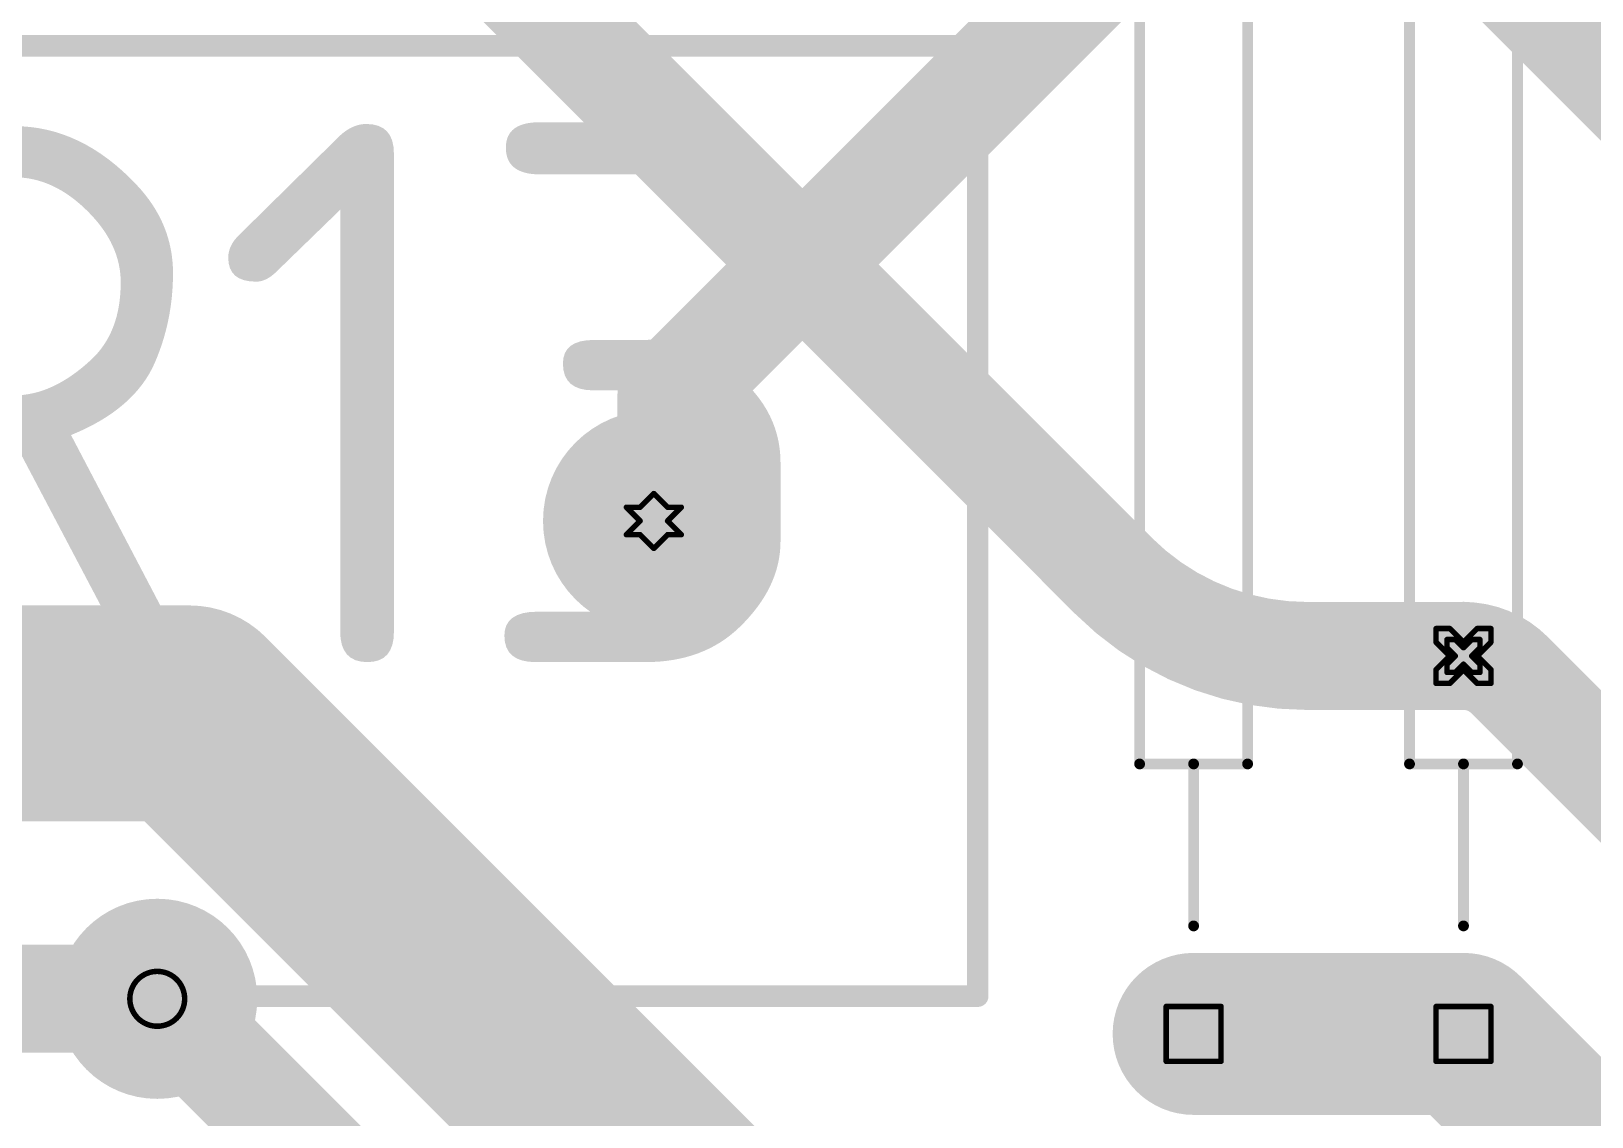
# Model space of a CAD drawing. Header units: millimetres. Extents: x 3219 to 51106, y -14166 to 2063.
# Drawn here: x 5696.96 to 5711.42, y 1876.09 to 1886.14 of the extents above; entities that cross this region are included whole.
import ezdxf

# ---------------------------------------------------------------- set-up
doc = ezdxf.new("R2010")
doc.units = ezdxf.units.MM
doc.layers.get('0').update_dxf_attribs({"lineweight": 53})
for name, color, linetype in [('Bottom Layer', 5, 'Continuous'), ('Bottom Solder', 6, 'Continuous'), ('Drill Drawing', 1, 'Continuous'), ('Mechanical 1', 6, 'Continuous'), ('Multi-Layer', 9, 'Continuous'), ('Top Layer', 1, 'Continuous'), ('Top Overlay', 2, 'Continuous'), ('Top Solder', 216, 'Continuous')]:
    doc.layers.add(name, color=color, linetype=linetype)
doc.styles.add('GOST type B', font='GOST_B.TTF', dxfattribs={"height": 3.5})

# ---------------------------------------------------------------- blocks, each defined once
blk = doc.blocks.new('_73_17__20_34')
at = {"layer": 'Bottom Layer'}
h = blk.add_hatch(color=5, dxfattribs=at)
edge = h.paths.add_edge_path()
edge.add_arc((0, 0), 0.5999987999999999, 0, 360)
h = blk.add_hatch(color=5, dxfattribs=at)
edge = h.paths.add_edge_path()
edge.add_arc((20.00000318, -5.08e-06), 0.5999987999999999, 0, 360)
at = {"layer": 'Bottom Solder'}
h = blk.add_hatch(color=6, dxfattribs=at)
edge = h.paths.add_edge_path()
edge.add_arc((0, 0), 0.7015988, 0, 360)
h = blk.add_hatch(color=6, dxfattribs=at)
edge = h.paths.add_edge_path()
edge.add_arc((20.00000318, -5.08e-06), 0.7015988, 0, 360)
at = {"layer": 'Multi-Layer'}
h = blk.add_hatch(color=9, dxfattribs=at)
edge = h.paths.add_edge_path()
edge.add_arc((0, 0), 0.5999987999999999, 0, 360)
h = blk.add_hatch(color=9, dxfattribs=at)
edge = h.paths.add_edge_path()
edge.add_arc((20.00000318, -5.08e-06), 0.5999987999999999, 0, 360)
at = {"layer": 'Top Layer'}
h = blk.add_hatch(color=1, dxfattribs=at)
edge = h.paths.add_edge_path()
edge.add_arc((0, 0), 0.5999987999999999, 0, 360)
h = blk.add_hatch(color=1, dxfattribs=at)
edge = h.paths.add_edge_path()
edge.add_arc((20.00000318, -5.08e-06), 0.5999987999999999, 0, 360)
at = {"layer": 'Top Solder'}
h = blk.add_hatch(color=216, dxfattribs=at)
edge = h.paths.add_edge_path()
edge.add_arc((0, 0), 0.7015988, 0, 360)
h = blk.add_hatch(color=216, dxfattribs=at)
edge = h.paths.add_edge_path()
edge.add_arc((20.00000318, -5.08e-06), 0.7015988, 0, 360)
at = {"layer": 'Top Overlay'}
for points in [[(2.50000516, 0.4999939199999999, 0.0999998, 0.0999998, 0), (17.5000031, 0.49999646, 0.0999998, 0.0999998, 0)], [(2.5000077, -0.50000408, 0.0999998, 0.0999998, 0), (2.50000516, 0.4999939199999999, 0.0999998, 0.0999998, 0)], [(17.5000031, -0.50000154, 0.0999998, 0.0999998, 0), (17.5000031, 0.49999646, 0.0999998, 0.0999998, 0)], [(2.50000262, -5.08e-06, 0.0999998, 0.0999998, 0), (1.00000054, -2.54e-06, 0.0999998, 0.0999998, 0)], [(19.00000518, -2.54e-06, 0.0999998, 0.0999998, 0), (17.5000031, -2.54e-06, 0.0999998, 0.0999998, 0)], [(2.5000077, -0.50000408, 0.0999998, 0.0999998, 0), (17.5000031, -0.50000154, 0.0999998, 0.0999998, 0)]]:
    blk.add_lwpolyline(points, format="xyseb", dxfattribs=at)
for points in [[(2.47500648, 0.4999939199999999, 0.0499999, 0.0499999, 1), (2.52500384, 0.4999939199999999, 0.0499999, 0.0499999, 1)], [(2.47500648, 0.4999939199999999, 0.0499999, 0.0499999, 1), (2.52500384, 0.4999939199999999, 0.0499999, 0.0499999, 1)], [(17.47500442, 0.49999646, 0.0499999, 0.0499999, 1), (17.52500178, 0.49999646, 0.0499999, 0.0499999, 1)], [(17.47500442, 0.49999646, 0.0499999, 0.0499999, 1), (17.52500178, 0.49999646, 0.0499999, 0.0499999, 1)], [(0.97500186, -2.54e-06, 0.0499999, 0.0499999, 1), (1.02499922, -2.54e-06, 0.0499999, 0.0499999, 1)], [(2.47500394, -5.08e-06, 0.0499999, 0.0499999, 1), (2.5250013, -5.08e-06, 0.0499999, 0.0499999, 1)], [(17.47500442, -2.54e-06, 0.0499999, 0.0499999, 1), (17.52500178, -2.54e-06, 0.0499999, 0.0499999, 1)], [(18.9750065, -2.54e-06, 0.0499999, 0.0499999, 1), (19.02500386, -2.54e-06, 0.0499999, 0.0499999, 1)], [(2.47500902, -0.50000408, 0.0499999, 0.0499999, 1), (2.52500638, -0.50000408, 0.0499999, 0.0499999, 1)], [(2.47500902, -0.50000408, 0.0499999, 0.0499999, 1), (2.52500638, -0.50000408, 0.0499999, 0.0499999, 1)], [(17.47500442, -0.50000154, 0.0499999, 0.0499999, 1), (17.52500178, -0.50000154, 0.0499999, 0.0499999, 1)], [(17.47500442, -0.50000154, 0.0499999, 0.0499999, 1), (17.52500178, -0.50000154, 0.0499999, 0.0499999, 1)]]:
    blk.add_lwpolyline(points, format="xyseb", close=True, dxfattribs=at)
blk = doc.blocks.new('_73_17__20_35')
at = {"layer": 'Bottom Layer'}
h = blk.add_hatch(color=5, dxfattribs=at)
edge = h.paths.add_edge_path()
edge.add_arc((0, 0), 0.5999987999999999, 0, 360)
h = blk.add_hatch(color=5, dxfattribs=at)
edge = h.paths.add_edge_path()
edge.add_arc((20.00000064, 2.54e-06), 0.5999987999999999, 0, 360)
at = {"layer": 'Bottom Solder'}
h = blk.add_hatch(color=6, dxfattribs=at)
edge = h.paths.add_edge_path()
edge.add_arc((0, 0), 0.7015988, 0, 360)
h = blk.add_hatch(color=6, dxfattribs=at)
edge = h.paths.add_edge_path()
edge.add_arc((20.00000064, 2.54e-06), 0.7015988, 0, 360)
at = {"layer": 'Multi-Layer'}
h = blk.add_hatch(color=9, dxfattribs=at)
edge = h.paths.add_edge_path()
edge.add_arc((0, 0), 0.5999987999999999, 0, 360)
h = blk.add_hatch(color=9, dxfattribs=at)
edge = h.paths.add_edge_path()
edge.add_arc((20.00000064, 2.54e-06), 0.5999987999999999, 0, 360)
at = {"layer": 'Top Layer'}
h = blk.add_hatch(color=1, dxfattribs=at)
edge = h.paths.add_edge_path()
edge.add_arc((0, 0), 0.5999987999999999, 0, 360)
h = blk.add_hatch(color=1, dxfattribs=at)
edge = h.paths.add_edge_path()
edge.add_arc((20.00000064, 2.54e-06), 0.5999987999999999, 0, 360)
at = {"layer": 'Top Solder'}
h = blk.add_hatch(color=216, dxfattribs=at)
edge = h.paths.add_edge_path()
edge.add_arc((0, 0), 0.7015988, 0, 360)
h = blk.add_hatch(color=216, dxfattribs=at)
edge = h.paths.add_edge_path()
edge.add_arc((20.00000064, 2.54e-06), 0.7015988, 0, 360)
at = {"layer": 'Top Overlay'}
for points in [[(2.50000008, 0.4999939199999999, 0.0999998, 0.0999998, 0), (17.49999802, 0.499999, 0.0999998, 0.0999998, 0)], [(2.50000008, -0.50000154, 0.0999998, 0.0999998, 0), (2.50000008, 0.4999939199999999, 0.0999998, 0.0999998, 0)], [(17.50000056, -0.499999, 0.0999998, 0.0999998, 0), (17.49999802, 0.499999, 0.0999998, 0.0999998, 0)], [(2.50000008, 0, 0.0999998, 0.0999998, 0), (1.00000054, 0, 0.0999998, 0.0999998, 0)], [(17.50000056, 0, 0.0999998, 0.0999998, 0), (19.00000264, 2.54e-06, 0.0999998, 0.0999998, 0)], [(2.50000008, -0.50000154, 0.0999998, 0.0999998, 0), (17.50000056, -0.499999, 0.0999998, 0.0999998, 0)]]:
    blk.add_lwpolyline(points, format="xyseb", dxfattribs=at)
for points in [[(2.4750014, 0.4999939199999999, 0.0499999, 0.0499999, 1), (2.52499876, 0.4999939199999999, 0.0499999, 0.0499999, 1)], [(2.4750014, 0.4999939199999999, 0.0499999, 0.0499999, 1), (2.52499876, 0.4999939199999999, 0.0499999, 0.0499999, 1)], [(17.47499934, 0.499999, 0.0499999, 0.0499999, 1), (17.5249967, 0.499999, 0.0499999, 0.0499999, 1)], [(17.47499934, 0.499999, 0.0499999, 0.0499999, 1), (17.5249967, 0.499999, 0.0499999, 0.0499999, 1)], [(0.97500186, 0, 0.0499999, 0.0499999, 1), (1.02499922, 0, 0.0499999, 0.0499999, 1)], [(2.4750014, 0, 0.0499999, 0.0499999, 1), (2.52499876, 0, 0.0499999, 0.0499999, 1)], [(17.47500188, 0, 0.0499999, 0.0499999, 1), (17.52499924, 0, 0.0499999, 0.0499999, 1)], [(18.97500396, 2.54e-06, 0.0499999, 0.0499999, 1), (19.02500132, 2.54e-06, 0.0499999, 0.0499999, 1)], [(2.4750014, -0.50000154, 0.0499999, 0.0499999, 1), (2.52499876, -0.50000154, 0.0499999, 0.0499999, 1)], [(2.4750014, -0.50000154, 0.0499999, 0.0499999, 1), (2.52499876, -0.50000154, 0.0499999, 0.0499999, 1)], [(17.47500188, -0.499999, 0.0499999, 0.0499999, 1), (17.52499924, -0.499999, 0.0499999, 0.0499999, 1)], [(17.47500188, -0.499999, 0.0499999, 0.0499999, 1), (17.52499924, -0.499999, 0.0499999, 0.0499999, 1)]]:
    blk.add_lwpolyline(points, format="xyseb", close=True, dxfattribs=at)
blk = doc.blocks.new('_2_33_2_2PIN_66')
at = {"layer": 'Bottom Layer'}
h = blk.add_hatch(color=5, dxfattribs=at)
edge = h.paths.add_edge_path()
edge.add_arc((10.00000032, 0), 0.9249994199999999, 0, 360)
at = {"layer": 'Bottom Solder'}
h = blk.add_hatch(color=6, dxfattribs=at)
edge = h.paths.add_edge_path()
edge.add_arc((10.00000032, 0), 1.02659942, 0, 360)
at = {"layer": 'Multi-Layer'}
h = blk.add_hatch(color=9, dxfattribs=at)
edge = h.paths.add_edge_path()
edge.add_arc((10.00000032, 0), 0.9249994199999999, 0, 360)
at = {"layer": 'Top Layer'}
h = blk.add_hatch(color=1, dxfattribs=at)
edge = h.paths.add_edge_path()
edge.add_arc((10.00000032, 0), 0.9249994199999999, 0, 360)
at = {"layer": 'Top Solder'}
h = blk.add_hatch(color=216, dxfattribs=at)
edge = h.paths.add_edge_path()
edge.add_arc((10.00000032, 0), 1.02659942, 0, 360)
at = {"layer": 'Mechanical 1'}
for points in [[(-4.700000759999999, 4.40017408, 0.1999996, 0.1999996, 0), (12.9999994, 4.40017408, 0.1999996, 0.1999996, 0)], [(12.9999994, -4.39999882, 0.1999996, 0.1999996, 0), (12.9999994, 4.40017408, 0.1999996, 0.1999996, 0)], [(-4.700000759999999, -4.39999882, 0.1999996, 0.1999996, 0), (12.9999994, -4.39999882, 0.1999996, 0.1999996, 0)]]:
    blk.add_lwpolyline(points, format="xyseb", dxfattribs=at)
for points in [[(12.9499995, 4.40017408, 0.0999998, 0.0999998, 1), (13.0499993, 4.40017408, 0.0999998, 0.0999998, 1)], [(12.9499995, 4.40017408, 0.0999998, 0.0999998, 1), (13.0499993, 4.40017408, 0.0999998, 0.0999998, 1)], [(12.9499995, -4.39999882, 0.0999998, 0.0999998, 1), (13.0499993, -4.39999882, 0.0999998, 0.0999998, 1)], [(12.9499995, -4.39999882, 0.0999998, 0.0999998, 1), (13.0499993, -4.39999882, 0.0999998, 0.0999998, 1)]]:
    blk.add_lwpolyline(points, format="xyseb", close=True, dxfattribs=at)
at = {"layer": 'Top Overlay'}
for points in [[(-4.700000759999999, 4.40017408, 0.1999996, 0.1999996, 0), (12.9999994, 4.40017408, 0.1999996, 0.1999996, 0)], [(12.9999994, -4.39984896, 0.1999996, 0.1999996, 0), (12.9999994, 4.40017408, 0.1999996, 0.1999996, 0)], [(-4.700000759999999, -4.39984896, 0.1999996, 0.1999996, 0), (12.9999994, -4.39984896, 0.1999996, 0.1999996, 0)]]:
    blk.add_lwpolyline(points, format="xyseb", dxfattribs=at)
for points in [[(12.9499995, 4.40017408, 0.0999998, 0.0999998, 1), (13.0499993, 4.40017408, 0.0999998, 0.0999998, 1)], [(12.9499995, 4.40017408, 0.0999998, 0.0999998, 1), (13.0499993, 4.40017408, 0.0999998, 0.0999998, 1)], [(12.9499995, -4.39984896, 0.0999998, 0.0999998, 1), (13.0499993, -4.39984896, 0.0999998, 0.0999998, 1)], [(12.9499995, -4.39984896, 0.0999998, 0.0999998, 1), (13.0499993, -4.39984896, 0.0999998, 0.0999998, 1)]]:
    blk.add_lwpolyline(points, format="xyseb", close=True, dxfattribs=at)

msp = doc.modelspace()

# ---------------------------------------------------------------- hatches: boundary and pattern name
at = {"layer": 'Bottom Layer'}
h = msp.add_hatch(color=5, dxfattribs=at)
edge = h.paths.add_edge_path()
edge.add_arc((5710.228539825326, 1880.358104309654), 0.3999992, 0, 360)
h = msp.add_hatch(color=5, dxfattribs=at)
edge = h.paths.add_edge_path()
edge.add_arc((5698.128538625326, 1877.183104309654), 0.8249996199999998, 0, 360)
at = {"layer": 'Bottom Solder'}
h = msp.add_hatch(color=6, dxfattribs=at)
edge = h.paths.add_edge_path()
edge.add_arc((5710.228539825326, 1880.358104309654), 0.5015992, 0, 360)
h = msp.add_hatch(color=6, dxfattribs=at)
edge = h.paths.add_edge_path()
edge.add_arc((5698.128538625326, 1877.183104309654), 0.92659962, 0, 360)
at = {"layer": 'Multi-Layer'}
h = msp.add_hatch(color=9, dxfattribs=at)
edge = h.paths.add_edge_path()
edge.add_arc((5698.128538625326, 1877.183104309654), 0.8249996199999998, 0, 360)
at = {"layer": 'Top Layer'}
h = msp.add_hatch(color=1, dxfattribs=at)
edge = h.paths.add_edge_path()
edge.add_arc((5710.228539825326, 1880.358104309654), 0.3999992, 0, 360)
h = msp.add_hatch(color=1, dxfattribs=at)
edge = h.paths.add_edge_path()
edge.add_arc((5698.128538625326, 1877.183104309654), 0.8249996199999998, 0, 360)
at = {"layer": 'Top Solder'}
h = msp.add_hatch(color=216, dxfattribs=at)
edge = h.paths.add_edge_path()
edge.add_arc((5710.228539825326, 1880.358104309654), 0.5015992, 0, 360)
h = msp.add_hatch(color=216, dxfattribs=at)
edge = h.paths.add_edge_path()
edge.add_arc((5698.128538625326, 1877.183104309654), 0.92659962, 0, 360)

# ---------------------------------------------------------------- linework, layer by layer
at = {"layer": 'Bottom Layer'}
for points in [[(5706.722476225324, 1890.614156949654, 1.00000054, 1.00000054, 0), (5714.978535405324, 1882.358097769654, 1.00000054, 1.00000054, 0)], [(5699.222486145325, 1888.864157909654, 1.00000054, 1.00000054, 0), (5706.984591525325, 1881.102052529654, 1.00000054, 1.00000054, 0)], [(5708.780643305327, 1880.358104309654, 1.00000054, 1.00000054, -0.198912367379658), (5706.984591525325, 1881.102052529654, 1.00000054, 1.00000054, 0)], [(5708.780643305327, 1880.358104309654, 1.00000054, 1.00000054, 0), (5710.228539825326, 1880.358104309654, 1.00000054, 1.00000054, 0)], [(5694.510468645323, 1879.826174969654, 2.00000108, 2.00000108, 0), (5698.425604325326, 1879.826174969654, 2.00000108, 2.00000108, 0)], [(5698.425604325326, 1879.826174969654, 2.00000108, 2.00000108, 0), (5711.478539865326, 1866.773239429654, 2.00000108, 2.00000108, 0)], [(5690.468419325323, 1877.183104309654, 1.00000054, 1.00000054, 0), (5698.128538625326, 1877.183104309654, 1.00000054, 1.00000054, 0)], [(5698.128538625326, 1877.183104309654, 1.00000054, 1.00000054, 0), (5701.596159325323, 1873.715483609654, 1.00000054, 1.00000054, 0)], [(5707.728537205327, 1876.858103689654, 1.49999954, 1.49999954, 0), (5710.228537285326, 1876.858103689654, 1.49999954, 1.49999954, 0)], [(5710.228537285326, 1876.858103689654, 1.49999954, 1.49999954, 0), (5710.228539825326, 1876.858106229654, 1.49999954, 1.49999954, 0)], [(5710.228539825326, 1876.858106229654, 1.49999954, 1.49999954, 0), (5717.728537525323, 1869.358108529654, 1.49999954, 1.49999954, 0)]]:
    msp.add_lwpolyline(points, format="xyseb", dxfattribs=at)
for points in [[(5706.734592025325, 1881.102052529654, 0.499999, 0.499999, 1), (5707.234591025324, 1881.102052529654, 0.499999, 0.499999, 1)], [(5706.734592025325, 1881.102052529654, 0.499999, 0.499999, 1), (5707.234591025324, 1881.102052529654, 0.499999, 0.499999, 1)], [(5708.530643805323, 1880.358104309654, 0.499999, 0.499999, 1), (5709.030642805326, 1880.358104309654, 0.499999, 0.499999, 1)], [(5708.530643805323, 1880.358104309654, 0.499999, 0.499999, 1), (5709.030642805326, 1880.358104309654, 0.499999, 0.499999, 1)], [(5709.978540325326, 1880.358104309654, 0.499999, 0.499999, 1), (5710.478539325326, 1880.358104309654, 0.499999, 0.499999, 1)], [(5697.925605325323, 1879.826174969654, 1.00000054, 1.00000054, 1), (5698.925603325326, 1879.826174969654, 1.00000054, 1.00000054, 1)], [(5697.925605325323, 1879.826174969654, 1.00000054, 1.00000054, 1), (5698.925603325326, 1879.826174969654, 1.00000054, 1.00000054, 1)], [(5697.878539125326, 1877.183104309654, 0.499999, 0.499999, 1), (5698.378538125326, 1877.183104309654, 0.499999, 0.499999, 1)], [(5697.878539125326, 1877.183104309654, 0.499999, 0.499999, 1), (5698.378538125326, 1877.183104309654, 0.499999, 0.499999, 1)], [(5707.353536685325, 1876.858103689654, 0.7499985, 0.7499985, 1), (5708.103537725325, 1876.858103689654, 0.7499985, 0.7499985, 1)], [(5709.853536765324, 1876.858103689654, 0.7499985, 0.7499985, 1), (5710.603537805324, 1876.858103689654, 0.7499985, 0.7499985, 1)], [(5709.853536765324, 1876.858103689654, 0.7499985, 0.7499985, 1), (5710.603537805324, 1876.858103689654, 0.7499985, 0.7499985, 1)], [(5709.853539305324, 1876.858106229654, 0.7499985, 0.7499985, 1), (5710.603540345324, 1876.858106229654, 0.7499985, 0.7499985, 1)], [(5709.853539305324, 1876.858106229654, 0.7499985, 0.7499985, 1), (5710.603540345324, 1876.858106229654, 0.7499985, 0.7499985, 1)]]:
    msp.add_lwpolyline(points, format="xyseb", close=True, dxfattribs=at)
at = {"layer": 'Drill Drawing'}
for points in [[(5702.601539585325, 1881.735104349654, 0.0508, 0.0508, 0), (5702.728539585325, 1881.862104349654, 0.0508, 0.0508, 0)], [(5702.728539585325, 1881.862104349654, 0.0508, 0.0508, 0), (5702.855539585325, 1881.735104349654, 0.0508, 0.0508, 0)], [(5702.474539585324, 1881.735104349654, 0.0508, 0.0508, 0), (5702.601539585325, 1881.608104349654, 0.0508, 0.0508, 0)], [(5702.474539585324, 1881.735104349654, 0.0508, 0.0508, 0), (5702.601539585325, 1881.735104349654, 0.0508, 0.0508, 0)], [(5702.855539585325, 1881.735104349654, 0.0508, 0.0508, 0), (5702.982539585326, 1881.735104349654, 0.0508, 0.0508, 0)], [(5702.855539585325, 1881.608104349654, 0.0508, 0.0508, 0), (5702.982539585326, 1881.735104349654, 0.0508, 0.0508, 0)], [(5702.474539585324, 1881.481104349654, 0.0508, 0.0508, 0), (5702.601539585325, 1881.608104349654, 0.0508, 0.0508, 0)], [(5702.855539585325, 1881.608104349654, 0.0508, 0.0508, 0), (5702.982539585326, 1881.481104349654, 0.0508, 0.0508, 0)], [(5702.474539585324, 1881.481104349654, 0.0508, 0.0508, 0), (5702.601539585325, 1881.481104349654, 0.0508, 0.0508, 0)], [(5702.601539585325, 1881.481104349654, 0.0508, 0.0508, 0), (5702.728539585325, 1881.354104349654, 0.0508, 0.0508, 0)], [(5702.728539585325, 1881.354104349654, 0.0508, 0.0508, 0), (5702.855539585325, 1881.481104349654, 0.0508, 0.0508, 0)], [(5702.855539585325, 1881.481104349654, 0.0508, 0.0508, 0), (5702.982539585326, 1881.481104349654, 0.0508, 0.0508, 0)], [(5709.974539825325, 1880.485104309654, 0.0508, 0.0508, 0), (5709.974539825325, 1880.612104309654, 0.0508, 0.0508, 0)], [(5709.974539825325, 1880.612104309654, 0.0508, 0.0508, 0), (5710.101539825326, 1880.612104309654, 0.0508, 0.0508, 0)], [(5710.101539825326, 1880.612104309654, 0.0508, 0.0508, 0), (5710.228539825326, 1880.485104309654, 0.0508, 0.0508, 0)], [(5710.228539825326, 1880.485104309654, 0.0508, 0.0508, 0), (5710.355539825327, 1880.612104309654, 0.0508, 0.0508, 0)], [(5710.355539825327, 1880.612104309654, 0.0508, 0.0508, 0), (5710.482539825323, 1880.612104309654, 0.0508, 0.0508, 0)], [(5710.482539825323, 1880.485104309654, 0.0508, 0.0508, 0), (5710.482539825323, 1880.612104309654, 0.0508, 0.0508, 0)], [(5709.974539825325, 1880.485104309654, 0.0508, 0.0508, 0), (5710.101539825326, 1880.358104309654, 0.0508, 0.0508, 0)], [(5710.076139825323, 1880.434304309654, 0.0508, 0.0508, 0), (5710.076139825323, 1880.510504309654, 0.0508, 0.0508, 0)], [(5710.076139825323, 1880.510504309654, 0.0508, 0.0508, 0), (5710.152339825323, 1880.510504309654, 0.0508, 0.0508, 0)], [(5710.076139825323, 1880.434304309654, 0.0508, 0.0508, 0), (5710.152339825323, 1880.358104309654, 0.0508, 0.0508, 0)], [(5710.152339825323, 1880.510504309654, 0.0508, 0.0508, 0), (5710.228539825326, 1880.434304309654, 0.0508, 0.0508, 0)], [(5710.228539825326, 1880.434304309654, 0.0508, 0.0508, 0), (5710.304739825326, 1880.510504309654, 0.0508, 0.0508, 0)], [(5710.304739825326, 1880.510504309654, 0.0508, 0.0508, 0), (5710.380939825325, 1880.510504309654, 0.0508, 0.0508, 0)], [(5710.304739825326, 1880.358104309654, 0.0508, 0.0508, 0), (5710.380939825325, 1880.434304309654, 0.0508, 0.0508, 0)], [(5710.355539825327, 1880.358104309654, 0.0508, 0.0508, 0), (5710.482539825323, 1880.485104309654, 0.0508, 0.0508, 0)], [(5710.380939825325, 1880.434304309654, 0.0508, 0.0508, 0), (5710.380939825325, 1880.510504309654, 0.0508, 0.0508, 0)], [(5709.974539825325, 1880.231104309654, 0.0508, 0.0508, 0), (5710.101539825326, 1880.358104309654, 0.0508, 0.0508, 0)], [(5710.076139825323, 1880.281904309654, 0.0508, 0.0508, 0), (5710.152339825323, 1880.358104309654, 0.0508, 0.0508, 0)], [(5710.076139825323, 1880.205704309654, 0.0508, 0.0508, 0), (5710.076139825323, 1880.281904309654, 0.0508, 0.0508, 0)], [(5710.152339825323, 1880.205704309654, 0.0508, 0.0508, 0), (5710.228539825326, 1880.281904309654, 0.0508, 0.0508, 0)], [(5710.228539825326, 1880.281904309654, 0.0508, 0.0508, 0), (5710.304739825326, 1880.205704309654, 0.0508, 0.0508, 0)], [(5710.304739825326, 1880.358104309654, 0.0508, 0.0508, 0), (5710.380939825325, 1880.281904309654, 0.0508, 0.0508, 0)], [(5710.355539825327, 1880.358104309654, 0.0508, 0.0508, 0), (5710.482539825323, 1880.231104309654, 0.0508, 0.0508, 0)], [(5710.380939825325, 1880.205704309654, 0.0508, 0.0508, 0), (5710.380939825325, 1880.281904309654, 0.0508, 0.0508, 0)], [(5709.974539825325, 1880.104104309654, 0.0508, 0.0508, 0), (5709.974539825325, 1880.231104309654, 0.0508, 0.0508, 0)], [(5710.076139825323, 1880.205704309654, 0.0508, 0.0508, 0), (5710.152339825323, 1880.205704309654, 0.0508, 0.0508, 0)], [(5710.101539825326, 1880.104104309654, 0.0508, 0.0508, 0), (5710.228539825326, 1880.231104309654, 0.0508, 0.0508, 0)], [(5710.228539825326, 1880.231104309654, 0.0508, 0.0508, 0), (5710.355539825327, 1880.104104309654, 0.0508, 0.0508, 0)], [(5710.304739825326, 1880.205704309654, 0.0508, 0.0508, 0), (5710.380939825325, 1880.205704309654, 0.0508, 0.0508, 0)], [(5710.482539825323, 1880.104104309654, 0.0508, 0.0508, 0), (5710.482539825323, 1880.231104309654, 0.0508, 0.0508, 0)], [(5709.974539825325, 1880.104104309654, 0.0508, 0.0508, 0), (5710.101539825326, 1880.104104309654, 0.0508, 0.0508, 0)], [(5710.355539825327, 1880.104104309654, 0.0508, 0.0508, 0), (5710.482539825323, 1880.104104309654, 0.0508, 0.0508, 0)], [(5707.474537205326, 1877.112103689654, 0.0508, 0.0508, 0), (5707.982537205324, 1877.112103689654, 0.0508, 0.0508, 0)], [(5707.474537205326, 1876.604103689654, 0.0508, 0.0508, 0), (5707.474537205326, 1877.112103689654, 0.0508, 0.0508, 0)], [(5707.982537205324, 1876.604103689654, 0.0508, 0.0508, 0), (5707.982537205324, 1877.112103689654, 0.0508, 0.0508, 0)], [(5709.974539825325, 1877.112106229654, 0.0508, 0.0508, 0), (5710.482539825323, 1877.112106229654, 0.0508, 0.0508, 0)], [(5709.974539825325, 1876.604106229654, 0.0508, 0.0508, 0), (5709.974539825325, 1877.112106229654, 0.0508, 0.0508, 0)], [(5710.482539825323, 1876.604106229654, 0.0508, 0.0508, 0), (5710.482539825323, 1877.112106229654, 0.0508, 0.0508, 0)], [(5707.474537205326, 1876.604103689654, 0.0508, 0.0508, 0), (5707.982537205324, 1876.604103689654, 0.0508, 0.0508, 0)], [(5709.974539825325, 1876.604106229654, 0.0508, 0.0508, 0), (5710.482539825323, 1876.604106229654, 0.0508, 0.0508, 0)]]:
    msp.add_lwpolyline(points, format="xyseb", dxfattribs=at)
for points in [[(5702.715839585326, 1881.862104349654, 0.0254, 0.0254, 1), (5702.741239585324, 1881.862104349654, 0.0254, 0.0254, 1)], [(5702.715839585326, 1881.862104349654, 0.0254, 0.0254, 1), (5702.741239585324, 1881.862104349654, 0.0254, 0.0254, 1)], [(5702.461839585325, 1881.735104349654, 0.0254, 0.0254, 1), (5702.487239585324, 1881.735104349654, 0.0254, 0.0254, 1)], [(5702.461839585325, 1881.735104349654, 0.0254, 0.0254, 1), (5702.487239585324, 1881.735104349654, 0.0254, 0.0254, 1)], [(5702.588839585325, 1881.735104349654, 0.0254, 0.0254, 1), (5702.614239585324, 1881.735104349654, 0.0254, 0.0254, 1)], [(5702.588839585325, 1881.735104349654, 0.0254, 0.0254, 1), (5702.614239585324, 1881.735104349654, 0.0254, 0.0254, 1)], [(5702.842839585326, 1881.735104349654, 0.0254, 0.0254, 1), (5702.868239585325, 1881.735104349654, 0.0254, 0.0254, 1)], [(5702.842839585326, 1881.735104349654, 0.0254, 0.0254, 1), (5702.868239585325, 1881.735104349654, 0.0254, 0.0254, 1)], [(5702.969839585327, 1881.735104349654, 0.0254, 0.0254, 1), (5702.995239585325, 1881.735104349654, 0.0254, 0.0254, 1)], [(5702.969839585327, 1881.735104349654, 0.0254, 0.0254, 1), (5702.995239585325, 1881.735104349654, 0.0254, 0.0254, 1)], [(5702.588839585325, 1881.608104349654, 0.0254, 0.0254, 1), (5702.614239585324, 1881.608104349654, 0.0254, 0.0254, 1)], [(5702.588839585325, 1881.608104349654, 0.0254, 0.0254, 1), (5702.614239585324, 1881.608104349654, 0.0254, 0.0254, 1)], [(5702.842839585326, 1881.608104349654, 0.0254, 0.0254, 1), (5702.868239585325, 1881.608104349654, 0.0254, 0.0254, 1)], [(5702.842839585326, 1881.608104349654, 0.0254, 0.0254, 1), (5702.868239585325, 1881.608104349654, 0.0254, 0.0254, 1)], [(5702.461839585325, 1881.481104349654, 0.0254, 0.0254, 1), (5702.487239585324, 1881.481104349654, 0.0254, 0.0254, 1)], [(5702.461839585325, 1881.481104349654, 0.0254, 0.0254, 1), (5702.487239585324, 1881.481104349654, 0.0254, 0.0254, 1)], [(5702.588839585325, 1881.481104349654, 0.0254, 0.0254, 1), (5702.614239585324, 1881.481104349654, 0.0254, 0.0254, 1)], [(5702.588839585325, 1881.481104349654, 0.0254, 0.0254, 1), (5702.614239585324, 1881.481104349654, 0.0254, 0.0254, 1)], [(5702.842839585326, 1881.481104349654, 0.0254, 0.0254, 1), (5702.868239585325, 1881.481104349654, 0.0254, 0.0254, 1)], [(5702.842839585326, 1881.481104349654, 0.0254, 0.0254, 1), (5702.868239585325, 1881.481104349654, 0.0254, 0.0254, 1)], [(5702.969839585327, 1881.481104349654, 0.0254, 0.0254, 1), (5702.995239585325, 1881.481104349654, 0.0254, 0.0254, 1)], [(5702.969839585327, 1881.481104349654, 0.0254, 0.0254, 1), (5702.995239585325, 1881.481104349654, 0.0254, 0.0254, 1)], [(5702.715839585326, 1881.354104349654, 0.0254, 0.0254, 1), (5702.741239585324, 1881.354104349654, 0.0254, 0.0254, 1)], [(5702.715839585326, 1881.354104349654, 0.0254, 0.0254, 1), (5702.741239585324, 1881.354104349654, 0.0254, 0.0254, 1)], [(5709.961839825326, 1880.612104309654, 0.0254, 0.0254, 1), (5709.987239825325, 1880.612104309654, 0.0254, 0.0254, 1)], [(5709.961839825326, 1880.612104309654, 0.0254, 0.0254, 1), (5709.987239825325, 1880.612104309654, 0.0254, 0.0254, 1)], [(5710.088839825326, 1880.612104309654, 0.0254, 0.0254, 1), (5710.114239825325, 1880.612104309654, 0.0254, 0.0254, 1)], [(5710.088839825326, 1880.612104309654, 0.0254, 0.0254, 1), (5710.114239825325, 1880.612104309654, 0.0254, 0.0254, 1)], [(5710.342839825324, 1880.612104309654, 0.0254, 0.0254, 1), (5710.368239825326, 1880.612104309654, 0.0254, 0.0254, 1)], [(5710.342839825324, 1880.612104309654, 0.0254, 0.0254, 1), (5710.368239825326, 1880.612104309654, 0.0254, 0.0254, 1)], [(5710.469839825324, 1880.612104309654, 0.0254, 0.0254, 1), (5710.495239825326, 1880.612104309654, 0.0254, 0.0254, 1)], [(5710.469839825324, 1880.612104309654, 0.0254, 0.0254, 1), (5710.495239825326, 1880.612104309654, 0.0254, 0.0254, 1)], [(5709.961839825326, 1880.485104309654, 0.0254, 0.0254, 1), (5709.987239825325, 1880.485104309654, 0.0254, 0.0254, 1)], [(5709.961839825326, 1880.485104309654, 0.0254, 0.0254, 1), (5709.987239825325, 1880.485104309654, 0.0254, 0.0254, 1)], [(5710.063439825324, 1880.510504309654, 0.0254, 0.0254, 1), (5710.088839825326, 1880.510504309654, 0.0254, 0.0254, 1)], [(5710.063439825324, 1880.510504309654, 0.0254, 0.0254, 1), (5710.088839825326, 1880.510504309654, 0.0254, 0.0254, 1)], [(5710.063439825324, 1880.434304309654, 0.0254, 0.0254, 1), (5710.088839825326, 1880.434304309654, 0.0254, 0.0254, 1)], [(5710.063439825324, 1880.434304309654, 0.0254, 0.0254, 1), (5710.088839825326, 1880.434304309654, 0.0254, 0.0254, 1)], [(5710.139639825324, 1880.510504309654, 0.0254, 0.0254, 1), (5710.165039825326, 1880.510504309654, 0.0254, 0.0254, 1)], [(5710.139639825324, 1880.510504309654, 0.0254, 0.0254, 1), (5710.165039825326, 1880.510504309654, 0.0254, 0.0254, 1)], [(5710.215839825323, 1880.485104309654, 0.0254, 0.0254, 1), (5710.241239825325, 1880.485104309654, 0.0254, 0.0254, 1)], [(5710.215839825323, 1880.485104309654, 0.0254, 0.0254, 1), (5710.241239825325, 1880.485104309654, 0.0254, 0.0254, 1)], [(5710.215839825323, 1880.434304309654, 0.0254, 0.0254, 1), (5710.241239825325, 1880.434304309654, 0.0254, 0.0254, 1)], [(5710.215839825323, 1880.434304309654, 0.0254, 0.0254, 1), (5710.241239825325, 1880.434304309654, 0.0254, 0.0254, 1)], [(5710.292039825326, 1880.510504309654, 0.0254, 0.0254, 1), (5710.317439825325, 1880.510504309654, 0.0254, 0.0254, 1)], [(5710.292039825326, 1880.510504309654, 0.0254, 0.0254, 1), (5710.317439825325, 1880.510504309654, 0.0254, 0.0254, 1)], [(5710.368239825326, 1880.510504309654, 0.0254, 0.0254, 1), (5710.393639825324, 1880.510504309654, 0.0254, 0.0254, 1)], [(5710.368239825326, 1880.510504309654, 0.0254, 0.0254, 1), (5710.393639825324, 1880.510504309654, 0.0254, 0.0254, 1)], [(5710.368239825326, 1880.434304309654, 0.0254, 0.0254, 1), (5710.393639825324, 1880.434304309654, 0.0254, 0.0254, 1)], [(5710.368239825326, 1880.434304309654, 0.0254, 0.0254, 1), (5710.393639825324, 1880.434304309654, 0.0254, 0.0254, 1)], [(5710.469839825324, 1880.485104309654, 0.0254, 0.0254, 1), (5710.495239825326, 1880.485104309654, 0.0254, 0.0254, 1)], [(5710.469839825324, 1880.485104309654, 0.0254, 0.0254, 1), (5710.495239825326, 1880.485104309654, 0.0254, 0.0254, 1)], [(5710.063439825324, 1880.281904309654, 0.0254, 0.0254, 1), (5710.088839825326, 1880.281904309654, 0.0254, 0.0254, 1)], [(5710.063439825324, 1880.281904309654, 0.0254, 0.0254, 1), (5710.088839825326, 1880.281904309654, 0.0254, 0.0254, 1)], [(5710.088839825326, 1880.358104309654, 0.0254, 0.0254, 1), (5710.114239825325, 1880.358104309654, 0.0254, 0.0254, 1)], [(5710.088839825326, 1880.358104309654, 0.0254, 0.0254, 1), (5710.114239825325, 1880.358104309654, 0.0254, 0.0254, 1)], [(5710.139639825324, 1880.358104309654, 0.0254, 0.0254, 1), (5710.165039825326, 1880.358104309654, 0.0254, 0.0254, 1)], [(5710.139639825324, 1880.358104309654, 0.0254, 0.0254, 1), (5710.165039825326, 1880.358104309654, 0.0254, 0.0254, 1)], [(5710.215839825323, 1880.281904309654, 0.0254, 0.0254, 1), (5710.241239825325, 1880.281904309654, 0.0254, 0.0254, 1)], [(5710.215839825323, 1880.281904309654, 0.0254, 0.0254, 1), (5710.241239825325, 1880.281904309654, 0.0254, 0.0254, 1)], [(5710.292039825326, 1880.358104309654, 0.0254, 0.0254, 1), (5710.317439825325, 1880.358104309654, 0.0254, 0.0254, 1)], [(5710.292039825326, 1880.358104309654, 0.0254, 0.0254, 1), (5710.317439825325, 1880.358104309654, 0.0254, 0.0254, 1)], [(5710.342839825324, 1880.358104309654, 0.0254, 0.0254, 1), (5710.368239825326, 1880.358104309654, 0.0254, 0.0254, 1)], [(5710.342839825324, 1880.358104309654, 0.0254, 0.0254, 1), (5710.368239825326, 1880.358104309654, 0.0254, 0.0254, 1)], [(5710.368239825326, 1880.281904309654, 0.0254, 0.0254, 1), (5710.393639825324, 1880.281904309654, 0.0254, 0.0254, 1)], [(5710.368239825326, 1880.281904309654, 0.0254, 0.0254, 1), (5710.393639825324, 1880.281904309654, 0.0254, 0.0254, 1)], [(5709.961839825326, 1880.231104309654, 0.0254, 0.0254, 1), (5709.987239825325, 1880.231104309654, 0.0254, 0.0254, 1)], [(5709.961839825326, 1880.231104309654, 0.0254, 0.0254, 1), (5709.987239825325, 1880.231104309654, 0.0254, 0.0254, 1)], [(5710.063439825324, 1880.205704309654, 0.0254, 0.0254, 1), (5710.088839825326, 1880.205704309654, 0.0254, 0.0254, 1)], [(5710.063439825324, 1880.205704309654, 0.0254, 0.0254, 1), (5710.088839825326, 1880.205704309654, 0.0254, 0.0254, 1)], [(5710.139639825324, 1880.205704309654, 0.0254, 0.0254, 1), (5710.165039825326, 1880.205704309654, 0.0254, 0.0254, 1)], [(5710.139639825324, 1880.205704309654, 0.0254, 0.0254, 1), (5710.165039825326, 1880.205704309654, 0.0254, 0.0254, 1)], [(5710.215839825323, 1880.231104309654, 0.0254, 0.0254, 1), (5710.241239825325, 1880.231104309654, 0.0254, 0.0254, 1)], [(5710.215839825323, 1880.231104309654, 0.0254, 0.0254, 1), (5710.241239825325, 1880.231104309654, 0.0254, 0.0254, 1)], [(5710.292039825326, 1880.205704309654, 0.0254, 0.0254, 1), (5710.317439825325, 1880.205704309654, 0.0254, 0.0254, 1)], [(5710.292039825326, 1880.205704309654, 0.0254, 0.0254, 1), (5710.317439825325, 1880.205704309654, 0.0254, 0.0254, 1)], [(5710.368239825326, 1880.205704309654, 0.0254, 0.0254, 1), (5710.393639825324, 1880.205704309654, 0.0254, 0.0254, 1)], [(5710.368239825326, 1880.205704309654, 0.0254, 0.0254, 1), (5710.393639825324, 1880.205704309654, 0.0254, 0.0254, 1)], [(5710.469839825324, 1880.231104309654, 0.0254, 0.0254, 1), (5710.495239825326, 1880.231104309654, 0.0254, 0.0254, 1)], [(5710.469839825324, 1880.231104309654, 0.0254, 0.0254, 1), (5710.495239825326, 1880.231104309654, 0.0254, 0.0254, 1)], [(5709.961839825326, 1880.104104309654, 0.0254, 0.0254, 1), (5709.987239825325, 1880.104104309654, 0.0254, 0.0254, 1)], [(5709.961839825326, 1880.104104309654, 0.0254, 0.0254, 1), (5709.987239825325, 1880.104104309654, 0.0254, 0.0254, 1)], [(5710.088839825326, 1880.104104309654, 0.0254, 0.0254, 1), (5710.114239825325, 1880.104104309654, 0.0254, 0.0254, 1)], [(5710.088839825326, 1880.104104309654, 0.0254, 0.0254, 1), (5710.114239825325, 1880.104104309654, 0.0254, 0.0254, 1)], [(5710.342839825324, 1880.104104309654, 0.0254, 0.0254, 1), (5710.368239825326, 1880.104104309654, 0.0254, 0.0254, 1)], [(5710.342839825324, 1880.104104309654, 0.0254, 0.0254, 1), (5710.368239825326, 1880.104104309654, 0.0254, 0.0254, 1)], [(5710.469839825324, 1880.104104309654, 0.0254, 0.0254, 1), (5710.495239825326, 1880.104104309654, 0.0254, 0.0254, 1)], [(5710.469839825324, 1880.104104309654, 0.0254, 0.0254, 1), (5710.495239825326, 1880.104104309654, 0.0254, 0.0254, 1)], [(5698.382538625327, 1877.183104309654, 0.0508, 0.0508, 1), (5697.874538625325, 1877.183104309654, 0.0508, 0.0508, 1)], [(5697.861838625326, 1877.183104309654, 0.0254, 0.0254, 1), (5697.887238625324, 1877.183104309654, 0.0254, 0.0254, 1)], [(5698.369838625324, 1877.183104309654, 0.0254, 0.0254, 1), (5698.395238625326, 1877.183104309654, 0.0254, 0.0254, 1)], [(5707.461837205326, 1877.112103689654, 0.0254, 0.0254, 1), (5707.487237205325, 1877.112103689654, 0.0254, 0.0254, 1)], [(5707.461837205326, 1877.112103689654, 0.0254, 0.0254, 1), (5707.487237205325, 1877.112103689654, 0.0254, 0.0254, 1)], [(5707.969837205324, 1877.112103689654, 0.0254, 0.0254, 1), (5707.995237205323, 1877.112103689654, 0.0254, 0.0254, 1)], [(5707.969837205324, 1877.112103689654, 0.0254, 0.0254, 1), (5707.995237205323, 1877.112103689654, 0.0254, 0.0254, 1)], [(5709.961839825326, 1877.112106229654, 0.0254, 0.0254, 1), (5709.987239825325, 1877.112106229654, 0.0254, 0.0254, 1)], [(5709.961839825326, 1877.112106229654, 0.0254, 0.0254, 1), (5709.987239825325, 1877.112106229654, 0.0254, 0.0254, 1)], [(5710.469839825324, 1877.112106229654, 0.0254, 0.0254, 1), (5710.495239825326, 1877.112106229654, 0.0254, 0.0254, 1)], [(5710.469839825324, 1877.112106229654, 0.0254, 0.0254, 1), (5710.495239825326, 1877.112106229654, 0.0254, 0.0254, 1)], [(5707.461837205326, 1876.604103689654, 0.0254, 0.0254, 1), (5707.487237205325, 1876.604103689654, 0.0254, 0.0254, 1)], [(5707.461837205326, 1876.604103689654, 0.0254, 0.0254, 1), (5707.487237205325, 1876.604103689654, 0.0254, 0.0254, 1)], [(5707.969837205324, 1876.604103689654, 0.0254, 0.0254, 1), (5707.995237205323, 1876.604103689654, 0.0254, 0.0254, 1)], [(5707.969837205324, 1876.604103689654, 0.0254, 0.0254, 1), (5707.995237205323, 1876.604103689654, 0.0254, 0.0254, 1)], [(5709.961839825326, 1876.604106229654, 0.0254, 0.0254, 1), (5709.987239825325, 1876.604106229654, 0.0254, 0.0254, 1)], [(5709.961839825326, 1876.604106229654, 0.0254, 0.0254, 1), (5709.987239825325, 1876.604106229654, 0.0254, 0.0254, 1)], [(5710.469839825324, 1876.604106229654, 0.0254, 0.0254, 1), (5710.495239825326, 1876.604106229654, 0.0254, 0.0254, 1)], [(5710.469839825324, 1876.604106229654, 0.0254, 0.0254, 1), (5710.495239825326, 1876.604106229654, 0.0254, 0.0254, 1)]]:
    msp.add_lwpolyline(points, format="xyseb", close=True, dxfattribs=at)
at = {"layer": 'Top Layer'}
for points in [[(5702.891178325324, 1882.770743629654, 1.00000054, 1.00000054, 0), (5713.443806445324, 1893.323371749654, 1.00000054, 1.00000054, 0)], [(5702.891178325324, 1881.770743089654, 1.00000054, 1.00000054, 0), (5702.891178325324, 1882.770743629654, 1.00000054, 1.00000054, 0)], [(5702.728539585325, 1881.608104349654, 1.00000054, 1.00000054, 0), (5702.891178325324, 1881.770743089654, 1.00000054, 1.00000054, 0)], [(5710.228539825326, 1880.358104309654, 1.00000054, 1.00000054, -0.198912367379658), (5710.655318245324, 1880.181325389654, 1.00000054, 1.00000054, 0)], [(5710.655320785325, 1880.181325389654, 1.00000054, 1.00000054, 0), (5712.478537865325, 1878.358108309654, 1.00000054, 1.00000054, 0)]]:
    msp.add_lwpolyline(points, format="xyseb", dxfattribs=at)
for points in [[(5702.641178825324, 1882.770743629654, 0.499999, 0.499999, 1), (5703.141177825324, 1882.770743629654, 0.499999, 0.499999, 1)], [(5702.641178825324, 1882.770743629654, 0.499999, 0.499999, 1), (5703.141177825324, 1882.770743629654, 0.499999, 0.499999, 1)], [(5702.641178825324, 1881.770743089654, 0.499999, 0.499999, 1), (5703.141177825324, 1881.770743089654, 0.499999, 0.499999, 1)], [(5702.641178825324, 1881.770743089654, 0.499999, 0.499999, 1), (5703.141177825324, 1881.770743089654, 0.499999, 0.499999, 1)], [(5702.478540085325, 1881.608104349654, 0.499999, 0.499999, 1), (5702.978539085325, 1881.608104349654, 0.499999, 0.499999, 1)], [(5709.978540325326, 1880.358104309654, 0.499999, 0.499999, 1), (5710.478539325326, 1880.358104309654, 0.499999, 0.499999, 1)], [(5710.405318745325, 1880.181325389654, 0.499999, 0.499999, 1), (5710.905317745324, 1880.181325389654, 0.499999, 0.499999, 1)], [(5710.405321285325, 1880.181325389654, 0.499999, 0.499999, 1), (5710.905320285325, 1880.181325389654, 0.499999, 0.499999, 1)]]:
    msp.add_lwpolyline(points, format="xyseb", close=True, dxfattribs=at)

# ---------------------------------------------------------------- block references
at = {"rotation": 270}
for name, p in [('_73_17__20_34', (5707.728542285324, 1896.858106869654)), ('_73_17__20_35', (5710.228537285326, 1896.858106869654))]:
    msp.add_blockref(name, p, dxfattribs=at)
msp.add_blockref('_2_33_2_2PIN_66', (5692.728539265325, 1881.608104349654))

# ---------------------------------------------------------------- texts
at = {"layer": 'Top Overlay', "style": 'GOST type B'}
msp.add_text('R13', height=5.00000016, dxfattribs=at).set_placement((5694.676358585326, 1880.284627189654))

doc.saveas('drawing.dxf')
